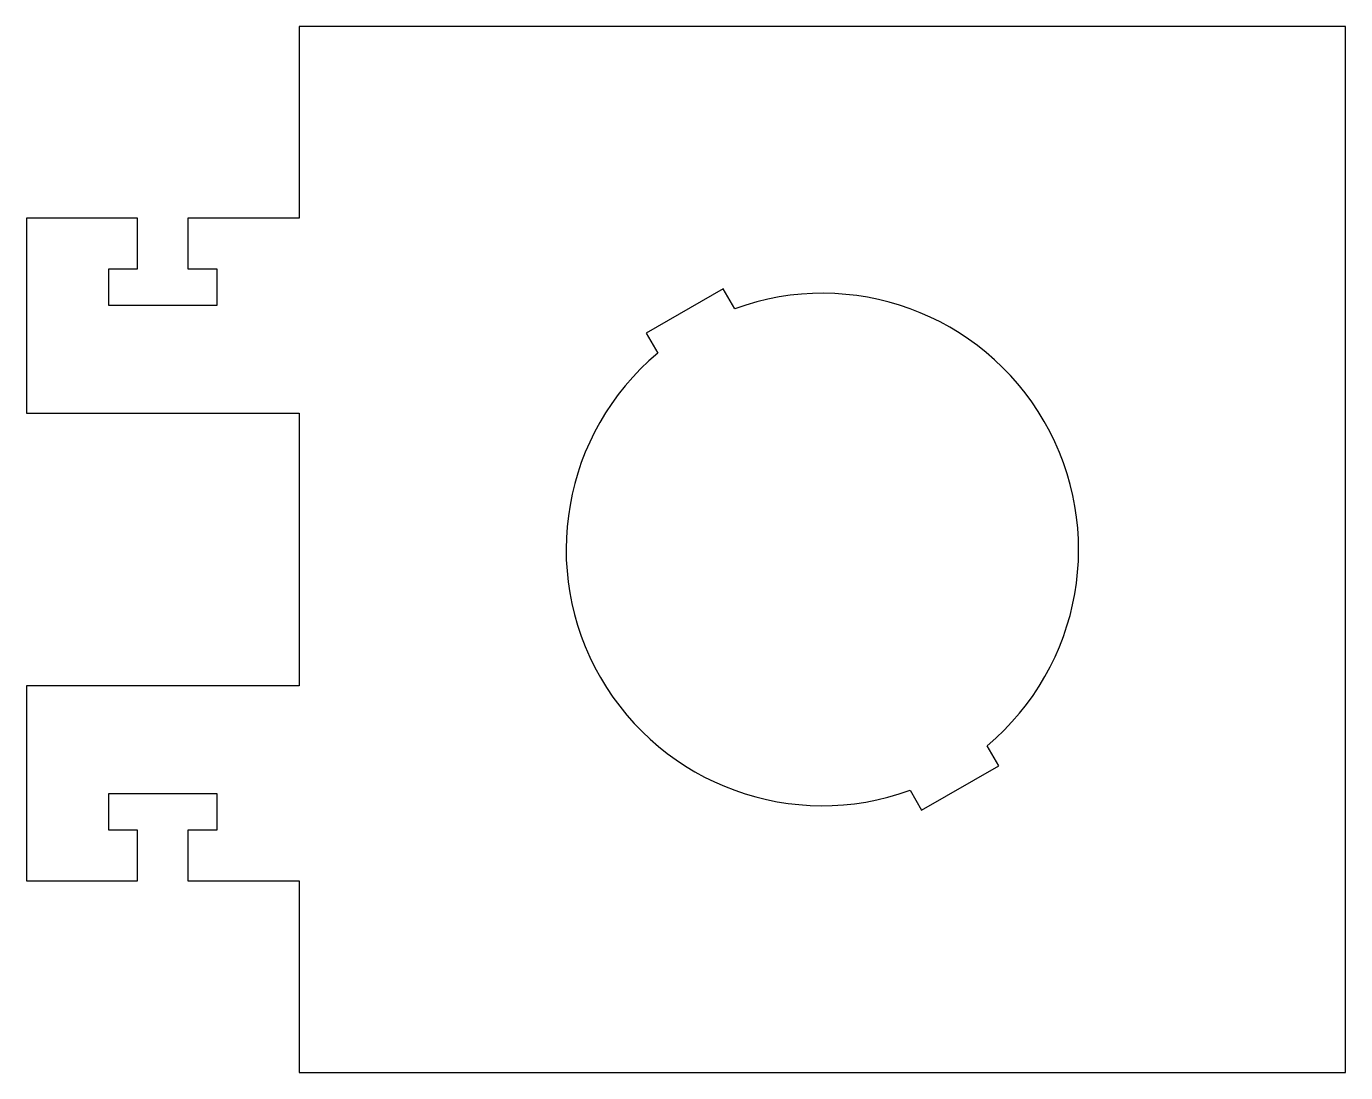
# Model space of a CAD drawing. Header units: inches. Extents: x -2.28 to 1.5, y -1.5 to 1.5.
import ezdxf

# ---------------------------------------------------------------- set-up
doc = ezdxf.new("R2010")
doc.units = ezdxf.units.IN
doc.header["$MEASUREMENT"] = 0

msp = doc.modelspace()

# ---------------------------------------------------------------- linework, layer by layer
at = {"color": 7, "linetype": 'Continuous', "lineweight": 25}
for p, q in [((-1.5, 1.5), (-1.5, 0.95)), ((1.5, 1.5), (-1.5, 1.5)), ((1.5, -1.5), (1.5, 1.5)), ((-2.282, 0.95), (-2.282, 0.391)), ((-1.963, 0.95), (-2.282, 0.95)), ((-1.963, 0.805), (-1.963, 0.95)), ((-1.819, 0.95), (-1.819, 0.805)), ((-1.5, 0.95), (-1.819, 0.95)), ((-2.046, 0.805), (-1.963, 0.805)), ((-2.046, 0.7), (-2.046, 0.805)), ((-1.819, 0.805), (-1.736, 0.805)), ((-1.736, 0.805), (-1.736, 0.7)), ((-0.2845, 0.7479), (-0.5055, 0.6204)), ((-0.2513, 0.6903), (-0.2845, 0.7479)), ((-1.736, 0.7), (-2.046, 0.7)), ((-0.5055, 0.6204), (-0.4722, 0.5627)), ((-2.282, 0.391), (-1.5, 0.391)), ((-1.5, 0.391), (-1.5, -0.391)), ((-2.282, -0.391), (-2.282, -0.95)), ((-1.5, -0.391), (-2.282, -0.391)), ((0.5055, -0.6204), (0.4722, -0.5627)), ((0.2845, -0.7479), (0.5055, -0.6204)), ((-2.046, -0.7), (-1.736, -0.7)), ((-2.046, -0.805), (-2.046, -0.7)), ((-1.736, -0.7), (-1.736, -0.805)), ((0.2513, -0.6903), (0.2845, -0.7479)), ((-1.963, -0.805), (-2.046, -0.805)), ((-1.963, -0.95), (-1.963, -0.805)), ((-1.819, -0.805), (-1.819, -0.95)), ((-1.736, -0.805), (-1.819, -0.805)), ((-2.282, -0.95), (-1.963, -0.95)), ((-1.819, -0.95), (-1.5, -0.95)), ((-1.5, -0.95), (-1.5, -1.5)), ((-1.5, -1.5), (1.5, -1.5))]:
    msp.add_line(p, q, dxfattribs=at)
for start, end in [(309.9996, 110.0004), (129.9996, 290.0004)]:
    msp.add_arc((0, 0), 0.7346, start, end, dxfattribs=at)

doc.saveas('drawing.dxf')
